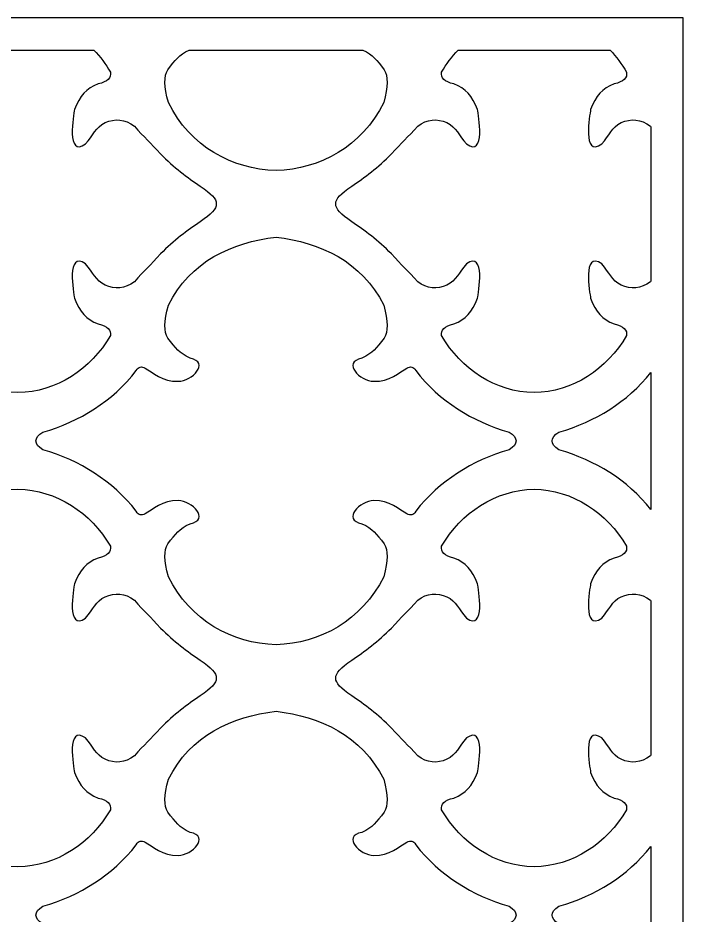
# Model space of a CAD drawing. Header units: centimetres. Extents: x 1.5 to 14, y -9 to -2.4.
# Drawn here: x 11.569 to 14.023, y -5.69 to -2.379 of the extents above; entities that cross this region are included whole.
import ezdxf

# ---------------------------------------------------------------- set-up
doc = ezdxf.new("R2010")
doc.units = ezdxf.units.CM
doc.header["$MEASUREMENT"] = 0
doc.layers.add('layer 1', color=7, linetype='Continuous')

msp = doc.modelspace()

# ---------------------------------------------------------------- linework, layer by layer
at = {"layer": 'layer 1', "color": 250}
for points, knots in [([(14.02299, -2.37947), (14.02299, -2.37947), (14.02299, -2.49783), (14.02299, -2.49783), (14.02299, -2.49783), (14.02299, -2.49783), (14.02299, -8.88184), (14.02299, -8.88184), (14.02299, -8.88184), (14.02299, -8.88184), (14.02299, -9.00021), (14.02299, -9.00021), (14.02299, -9.00021), (14.02299, -9.00021), (13.90462, -9.00021), (13.90462, -9.00021), (13.90462, -9.00021), (13.90462, -9.00021), (1.61887, -9.00021), (1.61887, -9.00021), (1.61887, -9.00021), (1.61887, -9.00021), (1.50051, -9.00021), (1.50051, -9.00021), (1.50051, -9.00021), (1.50051, -9.00021), (1.50051, -8.88184), (1.50051, -8.88184), (1.50051, -8.88184), (1.50051, -8.88184), (1.50051, -2.49783), (1.50051, -2.49783), (1.50051, -2.49783), (1.50051, -2.49783), (1.50051, -2.37947), (1.50051, -2.37947), (1.50051, -2.37947), (1.50051, -2.37947), (1.61887, -2.37947), (1.61887, -2.37947), (1.61887, -2.37947), (1.61887, -2.37947), (13.90462, -2.37947), (13.90462, -2.37947), (13.90462, -2.37947), (13.90462, -2.37947), (14.02299, -2.37947), (14.02299, -2.37947)], [0, 0, 0, 0, 0.0769231, 0.0769231, 0.0769231, 0.0769231, 0.1538462, 0.1538462, 0.1538462, 0.1538462, 0.2307692, 0.2307692, 0.2307692, 0.2307692, 0.3076923, 0.3076923, 0.3076923, 0.3076923, 0.3846154, 0.3846154, 0.3846154, 0.3846154, 0.4615385, 0.4615385, 0.4615385, 0.4615385, 0.5384615, 0.5384615, 0.5384615, 0.5384615, 0.6153846, 0.6153846, 0.6153846, 0.6153846, 0.6923077, 0.6923077, 0.6923077, 0.6923077, 0.7692308, 0.7692308, 0.7692308, 0.7692308, 0.8461538, 0.8461538, 0.8461538, 0.8461538, 1, 1, 1, 1]), ([(11.84987, -2.49783), (11.84987, -2.49783), (11.28914, -2.49783), (11.28914, -2.49783), (11.28914, -2.49783), (11.26609, -2.52247), (11.24569, -2.54998), (11.2286, -2.57968), (11.2286, -2.57968), (11.2243, -2.60055), (11.23931, -2.61499), (11.27362, -2.62299), (11.27362, -2.62299), (11.31835, -2.64013), (11.34163, -2.66631), (11.36068, -2.71766), (11.36068, -2.71766), (11.36418, -2.736), (11.39273, -2.89572), (11.31973, -2.84456), (11.31973, -2.84456), (11.29185, -2.81354), (11.28298, -2.78317), (11.2479, -2.76578), (11.2479, -2.76578), (11.21197, -2.75001), (11.17606, -2.75162), (11.14016, -2.77861), (11.14016, -2.77861), (11.10317, -2.82085), (11.08065, -2.83903), (11.04367, -2.88128), (11.04367, -2.88128), (10.99383, -2.9318), (10.94383, -2.96801), (10.89735, -3.00001), (10.89735, -3.00001), (10.85618, -3.02902), (10.83786, -3.0456), (10.83786, -3.06577), (10.83786, -3.06577), (10.83786, -3.08593), (10.85618, -3.10251), (10.89735, -3.13154), (10.89735, -3.13154), (10.94383, -3.16353), (10.99383, -3.19974), (11.04367, -3.25026), (11.04367, -3.25026), (11.08065, -3.2925), (11.10317, -3.31068), (11.14016, -3.35293), (11.14016, -3.35293), (11.17606, -3.37992), (11.21197, -3.38152), (11.2479, -3.36575), (11.2479, -3.36575), (11.28298, -3.34836), (11.29185, -3.318), (11.31973, -3.28699), (11.31973, -3.28699), (11.39273, -3.23583), (11.36418, -3.39553), (11.36068, -3.41388), (11.36068, -3.41388), (11.34163, -3.46522), (11.31835, -3.4914), (11.27362, -3.50854), (11.27362, -3.50854), (11.23931, -3.51654), (11.2243, -3.53099), (11.2286, -3.55186), (11.2286, -3.55186), (11.29967, -3.6753), (11.42721, -3.76063), (11.5695, -3.76201), (11.5695, -3.76201), (11.71177, -3.76063), (11.83933, -3.6753), (11.91038, -3.55186), (11.91038, -3.55186), (11.91468, -3.53099), (11.89968, -3.51654), (11.86536, -3.50854), (11.86536, -3.50854), (11.82064, -3.4914), (11.79737, -3.46522), (11.77831, -3.41388), (11.77831, -3.41388), (11.77482, -3.39553), (11.74626, -3.23583), (11.81925, -3.28699), (11.81925, -3.28699), (11.84714, -3.318), (11.856, -3.34836), (11.8911, -3.36575), (11.8911, -3.36575), (11.92703, -3.38152), (11.96293, -3.37992), (11.99883, -3.35293), (11.99883, -3.35293), (12.03583, -3.31068), (12.05833, -3.2925), (12.09531, -3.25026), (12.09531, -3.25026), (12.14517, -3.19974), (12.19515, -3.16353), (12.24164, -3.13154), (12.24164, -3.13154), (12.28281, -3.10251), (12.30114, -3.08593), (12.30114, -3.06577), (12.30114, -3.06577), (12.30114, -3.0456), (12.28281, -3.02902), (12.24164, -3.00001), (12.24164, -3.00001), (12.19515, -2.96801), (12.14517, -2.9318), (12.09531, -2.88128), (12.09531, -2.88128), (12.05833, -2.83903), (12.03583, -2.82085), (11.99883, -2.77861), (11.99883, -2.77861), (11.96293, -2.75162), (11.92703, -2.75001), (11.8911, -2.76578), (11.8911, -2.76578), (11.856, -2.78317), (11.84714, -2.81354), (11.81925, -2.84456), (11.81925, -2.84456), (11.74626, -2.89572), (11.77482, -2.736), (11.77831, -2.71766), (11.77831, -2.71766), (11.79737, -2.66631), (11.82064, -2.64013), (11.86536, -2.62299), (11.86536, -2.62299), (11.89968, -2.61499), (11.91468, -2.60055), (11.91038, -2.57968), (11.91038, -2.57968), (11.89329, -2.54998), (11.87293, -2.52247), (11.84987, -2.49783)], [0, 0, 0, 0, 0.0263158, 0.0263158, 0.0263158, 0.0263158, 0.0526316, 0.0526316, 0.0526316, 0.0526316, 0.0789474, 0.0789474, 0.0789474, 0.0789474, 0.1052632, 0.1052632, 0.1052632, 0.1052632, 0.1315789, 0.1315789, 0.1315789, 0.1315789, 0.1578947, 0.1578947, 0.1578947, 0.1578947, 0.1842105, 0.1842105, 0.1842105, 0.1842105, 0.2105263, 0.2105263, 0.2105263, 0.2105263, 0.2368421, 0.2368421, 0.2368421, 0.2368421, 0.2631579, 0.2631579, 0.2631579, 0.2631579, 0.2894737, 0.2894737, 0.2894737, 0.2894737, 0.3157895, 0.3157895, 0.3157895, 0.3157895, 0.3421053, 0.3421053, 0.3421053, 0.3421053, 0.3684211, 0.3684211, 0.3684211, 0.3684211, 0.3947368, 0.3947368, 0.3947368, 0.3947368, 0.4210526, 0.4210526, 0.4210526, 0.4210526, 0.4473684, 0.4473684, 0.4473684, 0.4473684, 0.4736842, 0.4736842, 0.4736842, 0.4736842, 0.5, 0.5, 0.5, 0.5, 0.5263158, 0.5263158, 0.5263158, 0.5263158, 0.5526316, 0.5526316, 0.5526316, 0.5526316, 0.5789474, 0.5789474, 0.5789474, 0.5789474, 0.6052632, 0.6052632, 0.6052632, 0.6052632, 0.6315789, 0.6315789, 0.6315789, 0.6315789, 0.6578947, 0.6578947, 0.6578947, 0.6578947, 0.6842105, 0.6842105, 0.6842105, 0.6842105, 0.7105263, 0.7105263, 0.7105263, 0.7105263, 0.7368421, 0.7368421, 0.7368421, 0.7368421, 0.7631579, 0.7631579, 0.7631579, 0.7631579, 0.7894737, 0.7894737, 0.7894737, 0.7894737, 0.8157895, 0.8157895, 0.8157895, 0.8157895, 0.8421053, 0.8421053, 0.8421053, 0.8421053, 0.8684211, 0.8684211, 0.8684211, 0.8684211, 0.8947368, 0.8947368, 0.8947368, 0.8947368, 0.9210526, 0.9210526, 0.9210526, 0.9210526, 0.9473684, 0.9473684, 0.9473684, 0.9473684, 1, 1, 1, 1]), ([(12.84147, -2.49783), (12.84147, -2.49783), (12.20141, -2.49783), (12.20141, -2.49783), (12.20141, -2.49783), (12.16277, -2.51673), (12.15105, -2.53392), (12.12184, -2.57086), (12.12184, -2.57086), (12.10892, -2.59408), (12.10703, -2.63229), (12.12426, -2.69197), (12.12426, -2.69197), (12.20496, -2.85363), (12.35909, -2.93834), (12.52143, -2.94287), (12.52143, -2.94287), (12.68377, -2.93834), (12.83791, -2.85363), (12.9186, -2.69197), (12.9186, -2.69197), (12.93584, -2.63229), (12.93393, -2.59408), (12.92102, -2.57086), (12.92102, -2.57086), (12.89181, -2.53392), (12.88011, -2.51673), (12.84147, -2.49783)], [0, 0, 0, 0, 0.125, 0.125, 0.125, 0.125, 0.25, 0.25, 0.25, 0.25, 0.375, 0.375, 0.375, 0.375, 0.5, 0.5, 0.5, 0.5, 0.625, 0.625, 0.625, 0.625, 0.75, 0.75, 0.75, 0.75, 1, 1, 1, 1]), ([(13.75374, -2.49783), (13.75374, -2.49783), (13.19301, -2.49783), (13.19301, -2.49783), (13.19301, -2.49783), (13.16996, -2.52247), (13.14958, -2.54998), (13.13248, -2.57968), (13.13248, -2.57968), (13.12818, -2.60055), (13.14318, -2.61499), (13.1775, -2.62299), (13.1775, -2.62299), (13.22223, -2.64013), (13.2455, -2.66631), (13.26455, -2.71766), (13.26455, -2.71766), (13.26804, -2.736), (13.2966, -2.89572), (13.2236, -2.84456), (13.2236, -2.84456), (13.19572, -2.81354), (13.18687, -2.78317), (13.15177, -2.76578), (13.15177, -2.76578), (13.11584, -2.75001), (13.07994, -2.75162), (13.04403, -2.77861), (13.04403, -2.77861), (13.00704, -2.82085), (12.98453, -2.83903), (12.94755, -2.88128), (12.94755, -2.88128), (12.89769, -2.9318), (12.84771, -2.96801), (12.80122, -3.00001), (12.80122, -3.00001), (12.76005, -3.02902), (12.74172, -3.0456), (12.74172, -3.06577), (12.74172, -3.06577), (12.74172, -3.08593), (12.76005, -3.10251), (12.80122, -3.13154), (12.80122, -3.13154), (12.84771, -3.16353), (12.89769, -3.19974), (12.94755, -3.25026), (12.94755, -3.25026), (12.98453, -3.2925), (13.00704, -3.31068), (13.04403, -3.35293), (13.04403, -3.35293), (13.07994, -3.37992), (13.11584, -3.38152), (13.15177, -3.36575), (13.15177, -3.36575), (13.18687, -3.34836), (13.19572, -3.318), (13.2236, -3.28699), (13.2236, -3.28699), (13.2966, -3.23583), (13.26804, -3.39553), (13.26455, -3.41388), (13.26455, -3.41388), (13.2455, -3.46522), (13.22223, -3.4914), (13.1775, -3.50854), (13.1775, -3.50854), (13.14318, -3.51654), (13.12818, -3.53099), (13.13248, -3.55186), (13.13248, -3.55186), (13.20353, -3.6753), (13.33107, -3.76063), (13.47337, -3.76201), (13.47337, -3.76201), (13.61566, -3.76063), (13.7432, -3.6753), (13.81426, -3.55186), (13.81426, -3.55186), (13.81856, -3.53099), (13.80355, -3.51654), (13.76924, -3.50854), (13.76924, -3.50854), (13.7245, -3.4914), (13.70123, -3.46522), (13.68218, -3.41388), (13.68218, -3.41388), (13.67868, -3.39553), (13.65013, -3.23583), (13.72314, -3.28699), (13.72314, -3.28699), (13.75101, -3.318), (13.75987, -3.34836), (13.79497, -3.36575), (13.79497, -3.36575), (13.83089, -3.38152), (13.8668, -3.37992), (13.9027, -3.35293), (13.9027, -3.35293), (13.9027, -3.35293), (13.90462, -3.35073), (13.90462, -3.35073), (13.90462, -3.35073), (13.90462, -3.35073), (13.90462, -2.78079), (13.90462, -2.78079), (13.90462, -2.78079), (13.90462, -2.78079), (13.9027, -2.77861), (13.9027, -2.77861), (13.9027, -2.77861), (13.8668, -2.75162), (13.83089, -2.75001), (13.79497, -2.76578), (13.79497, -2.76578), (13.75987, -2.78317), (13.75101, -2.81354), (13.72314, -2.84456), (13.72314, -2.84456), (13.65013, -2.89572), (13.67868, -2.736), (13.68218, -2.71766), (13.68218, -2.71766), (13.70123, -2.66631), (13.7245, -2.64013), (13.76924, -2.62299), (13.76924, -2.62299), (13.80355, -2.61499), (13.81856, -2.60055), (13.81426, -2.57968), (13.81426, -2.57968), (13.79716, -2.54998), (13.77681, -2.52247), (13.75374, -2.49783)], [0, 0, 0, 0, 0.0285714, 0.0285714, 0.0285714, 0.0285714, 0.0571429, 0.0571429, 0.0571429, 0.0571429, 0.0857143, 0.0857143, 0.0857143, 0.0857143, 0.1142857, 0.1142857, 0.1142857, 0.1142857, 0.1428571, 0.1428571, 0.1428571, 0.1428571, 0.1714286, 0.1714286, 0.1714286, 0.1714286, 0.2, 0.2, 0.2, 0.2, 0.2285714, 0.2285714, 0.2285714, 0.2285714, 0.2571429, 0.2571429, 0.2571429, 0.2571429, 0.2857143, 0.2857143, 0.2857143, 0.2857143, 0.3142857, 0.3142857, 0.3142857, 0.3142857, 0.3428571, 0.3428571, 0.3428571, 0.3428571, 0.3714286, 0.3714286, 0.3714286, 0.3714286, 0.4, 0.4, 0.4, 0.4, 0.4285714, 0.4285714, 0.4285714, 0.4285714, 0.4571429, 0.4571429, 0.4571429, 0.4571429, 0.4857143, 0.4857143, 0.4857143, 0.4857143, 0.5142857, 0.5142857, 0.5142857, 0.5142857, 0.5428571, 0.5428571, 0.5428571, 0.5428571, 0.5714286, 0.5714286, 0.5714286, 0.5714286, 0.6, 0.6, 0.6, 0.6, 0.6285714, 0.6285714, 0.6285714, 0.6285714, 0.6571429, 0.6571429, 0.6571429, 0.6571429, 0.6857143, 0.6857143, 0.6857143, 0.6857143, 0.7142857, 0.7142857, 0.7142857, 0.7142857, 0.7428571, 0.7428571, 0.7428571, 0.7428571, 0.7714286, 0.7714286, 0.7714286, 0.7714286, 0.8, 0.8, 0.8, 0.8, 0.8285714, 0.8285714, 0.8285714, 0.8285714, 0.8571429, 0.8571429, 0.8571429, 0.8571429, 0.8857143, 0.8857143, 0.8857143, 0.8857143, 0.9142857, 0.9142857, 0.9142857, 0.9142857, 0.9428571, 0.9428571, 0.9428571, 0.9428571, 1, 1, 1, 1]), ([(12.52143, -4.69224), (12.68377, -4.68773), (12.83791, -4.603), (12.9186, -4.44136), (12.9186, -4.44136), (12.93584, -4.38167), (12.93393, -4.34347), (12.92102, -4.32025), (12.92102, -4.32025), (12.89101, -4.28229), (12.87946, -4.26517), (12.8382, -4.24565), (12.8382, -4.24565), (12.76397, -4.23055), (12.8304, -4.16075), (12.88244, -4.16061), (12.88244, -4.16061), (12.93959, -4.15639), (12.97871, -4.19691), (13.00406, -4.20936), (13.00406, -4.20936), (13.01733, -4.21588), (13.02775, -4.21585), (13.0368, -4.19993), (13.0368, -4.19993), (13.12564, -4.08653), (13.24407, -4.01289), (13.38172, -3.97293), (13.38172, -3.97293), (13.41537, -3.95247), (13.41537, -3.92846), (13.38172, -3.90799), (13.38172, -3.90799), (13.24407, -3.86802), (13.12564, -3.79438), (13.0368, -3.68098), (13.0368, -3.68098), (13.02775, -3.66507), (13.01733, -3.66504), (13.00406, -3.67156), (13.00406, -3.67156), (12.97871, -3.684), (12.93959, -3.72453), (12.88244, -3.72031), (12.88244, -3.72031), (12.8304, -3.72017), (12.76397, -3.65038), (12.8382, -3.63526), (12.8382, -3.63526), (12.87946, -3.61575), (12.89101, -3.59862), (12.92102, -3.56067), (12.92102, -3.56067), (12.93393, -3.53746), (12.93584, -3.49924), (12.9186, -3.43956), (12.9186, -3.43956), (12.83791, -3.27792), (12.68377, -3.20683), (12.52143, -3.18868), (12.52143, -3.18868), (12.35909, -3.20683), (12.20496, -3.27792), (12.12426, -3.43956), (12.12426, -3.43956), (12.10703, -3.49924), (12.10892, -3.53746), (12.12184, -3.56067), (12.12184, -3.56067), (12.15185, -3.59862), (12.16339, -3.61575), (12.20466, -3.63526), (12.20466, -3.63526), (12.2789, -3.65038), (12.21247, -3.72017), (12.16042, -3.72031), (12.16042, -3.72031), (12.10327, -3.72453), (12.06416, -3.684), (12.03881, -3.67156), (12.03881, -3.67156), (12.02553, -3.66504), (12.01511, -3.66507), (12.00607, -3.68098), (12.00607, -3.68098), (11.91722, -3.79438), (11.7988, -3.86802), (11.66115, -3.90799), (11.66115, -3.90799), (11.62749, -3.92846), (11.62747, -3.95245), (11.66115, -3.97293), (11.66115, -3.97293), (11.7988, -4.01289), (11.91722, -4.08653), (12.00607, -4.19993), (12.00607, -4.19993), (12.01511, -4.21585), (12.02553, -4.21588), (12.03881, -4.20936), (12.03881, -4.20936), (12.06416, -4.19691), (12.10327, -4.15639), (12.16042, -4.16061), (12.16042, -4.16061), (12.21247, -4.16075), (12.2789, -4.23055), (12.20466, -4.24565), (12.20466, -4.24565), (12.16339, -4.26517), (12.15185, -4.28229), (12.12184, -4.32025), (12.12184, -4.32025), (12.10892, -4.34347), (12.10703, -4.38167), (12.12426, -4.44136), (12.12426, -4.44136), (12.20496, -4.603), (12.35909, -4.68773), (12.52143, -4.69224)], [0, 0, 0, 0, 0.0322581, 0.0322581, 0.0322581, 0.0322581, 0.0645161, 0.0645161, 0.0645161, 0.0645161, 0.0967742, 0.0967742, 0.0967742, 0.0967742, 0.1290323, 0.1290323, 0.1290323, 0.1290323, 0.1612903, 0.1612903, 0.1612903, 0.1612903, 0.1935484, 0.1935484, 0.1935484, 0.1935484, 0.2258065, 0.2258065, 0.2258065, 0.2258065, 0.2580645, 0.2580645, 0.2580645, 0.2580645, 0.2903226, 0.2903226, 0.2903226, 0.2903226, 0.3225806, 0.3225806, 0.3225806, 0.3225806, 0.3548387, 0.3548387, 0.3548387, 0.3548387, 0.3870968, 0.3870968, 0.3870968, 0.3870968, 0.4193548, 0.4193548, 0.4193548, 0.4193548, 0.4516129, 0.4516129, 0.4516129, 0.4516129, 0.483871, 0.483871, 0.483871, 0.483871, 0.516129, 0.516129, 0.516129, 0.516129, 0.5483871, 0.5483871, 0.5483871, 0.5483871, 0.5806452, 0.5806452, 0.5806452, 0.5806452, 0.6129032, 0.6129032, 0.6129032, 0.6129032, 0.6451613, 0.6451613, 0.6451613, 0.6451613, 0.6774194, 0.6774194, 0.6774194, 0.6774194, 0.7096774, 0.7096774, 0.7096774, 0.7096774, 0.7419355, 0.7419355, 0.7419355, 0.7419355, 0.7741935, 0.7741935, 0.7741935, 0.7741935, 0.8064516, 0.8064516, 0.8064516, 0.8064516, 0.8387097, 0.8387097, 0.8387097, 0.8387097, 0.8709677, 0.8709677, 0.8709677, 0.8709677, 0.9032258, 0.9032258, 0.9032258, 0.9032258, 0.9354839, 0.9354839, 0.9354839, 0.9354839, 1, 1, 1, 1]), ([(13.90462, -4.19324), (13.90462, -4.19324), (13.90462, -3.68765), (13.90462, -3.68765), (13.90462, -3.68765), (13.81639, -3.79727), (13.69994, -3.86881), (13.56501, -3.90799), (13.56501, -3.90799), (13.53135, -3.92846), (13.53134, -3.95245), (13.56501, -3.97293), (13.56501, -3.97293), (13.69994, -4.0121), (13.81639, -4.08363), (13.90462, -4.19324)], [0, 0, 0, 0, 0.2, 0.2, 0.2, 0.2, 0.4, 0.4, 0.4, 0.4, 0.6, 0.6, 0.6, 0.6, 1, 1, 1, 1]), ([(10.83786, -4.81514), (10.83786, -4.83532), (10.85618, -4.85189), (10.89735, -4.88091), (10.89735, -4.88091), (10.94383, -4.91291), (10.99383, -4.94911), (11.04367, -4.99963), (11.04367, -4.99963), (11.08065, -5.04187), (11.10317, -5.06006), (11.14016, -5.10231), (11.14016, -5.10231), (11.17606, -5.1293), (11.21197, -5.1309), (11.2479, -5.11513), (11.2479, -5.11513), (11.28298, -5.09775), (11.29185, -5.06737), (11.31973, -5.03636), (11.31973, -5.03636), (11.39273, -4.9852), (11.36418, -5.14492), (11.36068, -5.16325), (11.36068, -5.16325), (11.34163, -5.21461), (11.31835, -5.24078), (11.27362, -5.25793), (11.27362, -5.25793), (11.23931, -5.26593), (11.2243, -5.28036), (11.2286, -5.30124), (11.2286, -5.30124), (11.29967, -5.42468), (11.42721, -5.51001), (11.5695, -5.5114), (11.5695, -5.5114), (11.71177, -5.51001), (11.83933, -5.42468), (11.91038, -5.30124), (11.91038, -5.30124), (11.91468, -5.28036), (11.89968, -5.26593), (11.86536, -5.25793), (11.86536, -5.25793), (11.82064, -5.24078), (11.79737, -5.21461), (11.77831, -5.16325), (11.77831, -5.16325), (11.77482, -5.14492), (11.74626, -4.9852), (11.81925, -5.03636), (11.81925, -5.03636), (11.84714, -5.06737), (11.856, -5.09775), (11.8911, -5.11513), (11.8911, -5.11513), (11.92703, -5.1309), (11.96293, -5.1293), (11.99883, -5.10231), (11.99883, -5.10231), (12.03583, -5.06006), (12.05833, -5.04187), (12.09531, -4.99963), (12.09531, -4.99963), (12.14517, -4.94911), (12.19515, -4.91291), (12.24164, -4.88091), (12.24164, -4.88091), (12.28281, -4.85189), (12.30114, -4.83532), (12.30114, -4.81514), (12.30114, -4.81514), (12.30114, -4.79498), (12.28281, -4.77841), (12.24164, -4.74938), (12.24164, -4.74938), (12.19515, -4.71739), (12.14517, -4.68118), (12.09531, -4.63066), (12.09531, -4.63066), (12.05833, -4.58842), (12.03583, -4.57024), (11.99883, -4.52799), (11.99883, -4.52799), (11.96293, -4.50099), (11.92703, -4.4994), (11.8911, -4.51517), (11.8911, -4.51517), (11.856, -4.53255), (11.84714, -4.56293), (11.81925, -4.59393), (11.81925, -4.59393), (11.74626, -4.64509), (11.77482, -4.48538), (11.77831, -4.46703), (11.77831, -4.46703), (11.79737, -4.4157), (11.82064, -4.38952), (11.86536, -4.37237), (11.86536, -4.37237), (11.89968, -4.36437), (11.91468, -4.34994), (11.91038, -4.32907), (11.91038, -4.32907), (11.83933, -4.20562), (11.71177, -4.12029), (11.5695, -4.1189), (11.5695, -4.1189), (11.42721, -4.12029), (11.29967, -4.20562), (11.2286, -4.32907), (11.2286, -4.32907), (11.2243, -4.34994), (11.23931, -4.36437), (11.27362, -4.37237), (11.27362, -4.37237), (11.31835, -4.38952), (11.34163, -4.4157), (11.36068, -4.46703), (11.36068, -4.46703), (11.36418, -4.48538), (11.39273, -4.64509), (11.31973, -4.59393), (11.31973, -4.59393), (11.29185, -4.56293), (11.28298, -4.53255), (11.2479, -4.51517), (11.2479, -4.51517), (11.21197, -4.4994), (11.17606, -4.50099), (11.14016, -4.52799), (11.14016, -4.52799), (11.10317, -4.57024), (11.08065, -4.58842), (11.04367, -4.63066), (11.04367, -4.63066), (10.99383, -4.68118), (10.94383, -4.71739), (10.89735, -4.74938), (10.89735, -4.74938), (10.85618, -4.77841), (10.83786, -4.79498), (10.83786, -4.81514)], [0, 0, 0, 0, 0.027027, 0.027027, 0.027027, 0.027027, 0.0540541, 0.0540541, 0.0540541, 0.0540541, 0.0810811, 0.0810811, 0.0810811, 0.0810811, 0.1081081, 0.1081081, 0.1081081, 0.1081081, 0.1351351, 0.1351351, 0.1351351, 0.1351351, 0.1621622, 0.1621622, 0.1621622, 0.1621622, 0.1891892, 0.1891892, 0.1891892, 0.1891892, 0.2162162, 0.2162162, 0.2162162, 0.2162162, 0.2432432, 0.2432432, 0.2432432, 0.2432432, 0.2702703, 0.2702703, 0.2702703, 0.2702703, 0.2972973, 0.2972973, 0.2972973, 0.2972973, 0.3243243, 0.3243243, 0.3243243, 0.3243243, 0.3513514, 0.3513514, 0.3513514, 0.3513514, 0.3783784, 0.3783784, 0.3783784, 0.3783784, 0.4054054, 0.4054054, 0.4054054, 0.4054054, 0.4324324, 0.4324324, 0.4324324, 0.4324324, 0.4594595, 0.4594595, 0.4594595, 0.4594595, 0.4864865, 0.4864865, 0.4864865, 0.4864865, 0.5135135, 0.5135135, 0.5135135, 0.5135135, 0.5405405, 0.5405405, 0.5405405, 0.5405405, 0.5675676, 0.5675676, 0.5675676, 0.5675676, 0.5945946, 0.5945946, 0.5945946, 0.5945946, 0.6216216, 0.6216216, 0.6216216, 0.6216216, 0.6486486, 0.6486486, 0.6486486, 0.6486486, 0.6756757, 0.6756757, 0.6756757, 0.6756757, 0.7027027, 0.7027027, 0.7027027, 0.7027027, 0.7297297, 0.7297297, 0.7297297, 0.7297297, 0.7567568, 0.7567568, 0.7567568, 0.7567568, 0.7837838, 0.7837838, 0.7837838, 0.7837838, 0.8108108, 0.8108108, 0.8108108, 0.8108108, 0.8378378, 0.8378378, 0.8378378, 0.8378378, 0.8648649, 0.8648649, 0.8648649, 0.8648649, 0.8918919, 0.8918919, 0.8918919, 0.8918919, 0.9189189, 0.9189189, 0.9189189, 0.9189189, 0.9459459, 0.9459459, 0.9459459, 0.9459459, 1, 1, 1, 1]), ([(13.90462, -5.10011), (13.90462, -5.10011), (13.90462, -4.53017), (13.90462, -4.53017), (13.90462, -4.53017), (13.90462, -4.53017), (13.9027, -4.52799), (13.9027, -4.52799), (13.9027, -4.52799), (13.8668, -4.50099), (13.83089, -4.4994), (13.79497, -4.51517), (13.79497, -4.51517), (13.75987, -4.53255), (13.75101, -4.56293), (13.72314, -4.59393), (13.72314, -4.59393), (13.65013, -4.64509), (13.67868, -4.48538), (13.68218, -4.46703), (13.68218, -4.46703), (13.70123, -4.4157), (13.7245, -4.38952), (13.76924, -4.37237), (13.76924, -4.37237), (13.80355, -4.36437), (13.81856, -4.34994), (13.81426, -4.32907), (13.81426, -4.32907), (13.7432, -4.20562), (13.61566, -4.12029), (13.47337, -4.1189), (13.47337, -4.1189), (13.33107, -4.12029), (13.20353, -4.20562), (13.13248, -4.32907), (13.13248, -4.32907), (13.12818, -4.34994), (13.14318, -4.36437), (13.1775, -4.37237), (13.1775, -4.37237), (13.22223, -4.38952), (13.2455, -4.4157), (13.26455, -4.46703), (13.26455, -4.46703), (13.26804, -4.48538), (13.2966, -4.64509), (13.2236, -4.59393), (13.2236, -4.59393), (13.19572, -4.56293), (13.18687, -4.53255), (13.15177, -4.51517), (13.15177, -4.51517), (13.11584, -4.4994), (13.07994, -4.50099), (13.04403, -4.52799), (13.04403, -4.52799), (13.00704, -4.57024), (12.98453, -4.58842), (12.94755, -4.63066), (12.94755, -4.63066), (12.89769, -4.68118), (12.84771, -4.71739), (12.80122, -4.74938), (12.80122, -4.74938), (12.76005, -4.77841), (12.74172, -4.79498), (12.74172, -4.81514), (12.74172, -4.81514), (12.74172, -4.83532), (12.76005, -4.85189), (12.80122, -4.88091), (12.80122, -4.88091), (12.84771, -4.91291), (12.89769, -4.94911), (12.94755, -4.99963), (12.94755, -4.99963), (12.98453, -5.04187), (13.00704, -5.06006), (13.04403, -5.10231), (13.04403, -5.10231), (13.07994, -5.1293), (13.11584, -5.1309), (13.15177, -5.11513), (13.15177, -5.11513), (13.18687, -5.09775), (13.19572, -5.06737), (13.2236, -5.03636), (13.2236, -5.03636), (13.2966, -4.9852), (13.26804, -5.14492), (13.26455, -5.16325), (13.26455, -5.16325), (13.2455, -5.21461), (13.22223, -5.24078), (13.1775, -5.25793), (13.1775, -5.25793), (13.14318, -5.26593), (13.12818, -5.28036), (13.13248, -5.30124), (13.13248, -5.30124), (13.20353, -5.42468), (13.33107, -5.51001), (13.47337, -5.5114), (13.47337, -5.5114), (13.61566, -5.51001), (13.7432, -5.42468), (13.81426, -5.30124), (13.81426, -5.30124), (13.81856, -5.28036), (13.80355, -5.26593), (13.76924, -5.25793), (13.76924, -5.25793), (13.7245, -5.24078), (13.70123, -5.21461), (13.68218, -5.16325), (13.68218, -5.16325), (13.67868, -5.14492), (13.65013, -4.9852), (13.72314, -5.03636), (13.72314, -5.03636), (13.75101, -5.06737), (13.75987, -5.09775), (13.79497, -5.11513), (13.79497, -5.11513), (13.83089, -5.1309), (13.8668, -5.1293), (13.9027, -5.10231), (13.9027, -5.10231), (13.9027, -5.10231), (13.90462, -5.10011), (13.90462, -5.10011)], [0, 0, 0, 0, 0.0294118, 0.0294118, 0.0294118, 0.0294118, 0.0588235, 0.0588235, 0.0588235, 0.0588235, 0.0882353, 0.0882353, 0.0882353, 0.0882353, 0.1176471, 0.1176471, 0.1176471, 0.1176471, 0.1470588, 0.1470588, 0.1470588, 0.1470588, 0.1764706, 0.1764706, 0.1764706, 0.1764706, 0.2058824, 0.2058824, 0.2058824, 0.2058824, 0.2352941, 0.2352941, 0.2352941, 0.2352941, 0.2647059, 0.2647059, 0.2647059, 0.2647059, 0.2941176, 0.2941176, 0.2941176, 0.2941176, 0.3235294, 0.3235294, 0.3235294, 0.3235294, 0.3529412, 0.3529412, 0.3529412, 0.3529412, 0.3823529, 0.3823529, 0.3823529, 0.3823529, 0.4117647, 0.4117647, 0.4117647, 0.4117647, 0.4411765, 0.4411765, 0.4411765, 0.4411765, 0.4705882, 0.4705882, 0.4705882, 0.4705882, 0.5, 0.5, 0.5, 0.5, 0.5294118, 0.5294118, 0.5294118, 0.5294118, 0.5588235, 0.5588235, 0.5588235, 0.5588235, 0.5882353, 0.5882353, 0.5882353, 0.5882353, 0.6176471, 0.6176471, 0.6176471, 0.6176471, 0.6470588, 0.6470588, 0.6470588, 0.6470588, 0.6764706, 0.6764706, 0.6764706, 0.6764706, 0.7058824, 0.7058824, 0.7058824, 0.7058824, 0.7352941, 0.7352941, 0.7352941, 0.7352941, 0.7647059, 0.7647059, 0.7647059, 0.7647059, 0.7941176, 0.7941176, 0.7941176, 0.7941176, 0.8235294, 0.8235294, 0.8235294, 0.8235294, 0.8529412, 0.8529412, 0.8529412, 0.8529412, 0.8823529, 0.8823529, 0.8823529, 0.8823529, 0.9117647, 0.9117647, 0.9117647, 0.9117647, 0.9411765, 0.9411765, 0.9411765, 0.9411765, 1, 1, 1, 1]), ([(12.52143, -6.44162), (12.68377, -6.43711), (12.83791, -6.35238), (12.9186, -6.19074), (12.9186, -6.19074), (12.93584, -6.13105), (12.93393, -6.09285), (12.92102, -6.06963), (12.92102, -6.06963), (12.89101, -6.03166), (12.87946, -6.01455), (12.8382, -5.99504), (12.8382, -5.99504), (12.76397, -5.97992), (12.8304, -5.91013), (12.88244, -5.90998), (12.88244, -5.90998), (12.93959, -5.90578), (12.97871, -5.9463), (13.00406, -5.95874), (13.00406, -5.95874), (13.01733, -5.96526), (13.02775, -5.96523), (13.0368, -5.9493), (13.0368, -5.9493), (13.12564, -5.83592), (13.24407, -5.76227), (13.38172, -5.72231), (13.38172, -5.72231), (13.41537, -5.70184), (13.41537, -5.67783), (13.38172, -5.65737), (13.38172, -5.65737), (13.24407, -5.61741), (13.12564, -5.54376), (13.0368, -5.43037), (13.0368, -5.43037), (13.02775, -5.41445), (13.01733, -5.41441), (13.00406, -5.42094), (13.00406, -5.42094), (12.97871, -5.43339), (12.93959, -5.47391), (12.88244, -5.46969), (12.88244, -5.46969), (12.8304, -5.46954), (12.76397, -5.39976), (12.8382, -5.38465), (12.8382, -5.38465), (12.87946, -5.36513), (12.89101, -5.34801), (12.92102, -5.31005), (12.92102, -5.31005), (12.93393, -5.28683), (12.93584, -5.24863), (12.9186, -5.18894), (12.9186, -5.18894), (12.83791, -5.02729), (12.68377, -4.95621), (12.52143, -4.93806), (12.52143, -4.93806), (12.35909, -4.95621), (12.20496, -5.02729), (12.12426, -5.18894), (12.12426, -5.18894), (12.10703, -5.24863), (12.10892, -5.28683), (12.12184, -5.31005), (12.12184, -5.31005), (12.15185, -5.34801), (12.16339, -5.36513), (12.20466, -5.38465), (12.20466, -5.38465), (12.2789, -5.39976), (12.21247, -5.46954), (12.16042, -5.46969), (12.16042, -5.46969), (12.10327, -5.47391), (12.06416, -5.43339), (12.03881, -5.42094), (12.03881, -5.42094), (12.02553, -5.41441), (12.01511, -5.41445), (12.00607, -5.43037), (12.00607, -5.43037), (11.91722, -5.54376), (11.7988, -5.61741), (11.66115, -5.65737), (11.66115, -5.65737), (11.62749, -5.67783), (11.62747, -5.70182), (11.66115, -5.72231), (11.66115, -5.72231), (11.7988, -5.76227), (11.91722, -5.83592), (12.00607, -5.9493), (12.00607, -5.9493), (12.01511, -5.96523), (12.02553, -5.96526), (12.03881, -5.95874), (12.03881, -5.95874), (12.06416, -5.9463), (12.10327, -5.90578), (12.16042, -5.90998), (12.16042, -5.90998), (12.21247, -5.91013), (12.2789, -5.97992), (12.20466, -5.99504), (12.20466, -5.99504), (12.16339, -6.01455), (12.15185, -6.03166), (12.12184, -6.06963), (12.12184, -6.06963), (12.10892, -6.09285), (12.10703, -6.13105), (12.12426, -6.19074), (12.12426, -6.19074), (12.20496, -6.35238), (12.35909, -6.43711), (12.52143, -6.44162)], [0, 0, 0, 0, 0.0322581, 0.0322581, 0.0322581, 0.0322581, 0.0645161, 0.0645161, 0.0645161, 0.0645161, 0.0967742, 0.0967742, 0.0967742, 0.0967742, 0.1290323, 0.1290323, 0.1290323, 0.1290323, 0.1612903, 0.1612903, 0.1612903, 0.1612903, 0.1935484, 0.1935484, 0.1935484, 0.1935484, 0.2258065, 0.2258065, 0.2258065, 0.2258065, 0.2580645, 0.2580645, 0.2580645, 0.2580645, 0.2903226, 0.2903226, 0.2903226, 0.2903226, 0.3225806, 0.3225806, 0.3225806, 0.3225806, 0.3548387, 0.3548387, 0.3548387, 0.3548387, 0.3870968, 0.3870968, 0.3870968, 0.3870968, 0.4193548, 0.4193548, 0.4193548, 0.4193548, 0.4516129, 0.4516129, 0.4516129, 0.4516129, 0.483871, 0.483871, 0.483871, 0.483871, 0.516129, 0.516129, 0.516129, 0.516129, 0.5483871, 0.5483871, 0.5483871, 0.5483871, 0.5806452, 0.5806452, 0.5806452, 0.5806452, 0.6129032, 0.6129032, 0.6129032, 0.6129032, 0.6451613, 0.6451613, 0.6451613, 0.6451613, 0.6774194, 0.6774194, 0.6774194, 0.6774194, 0.7096774, 0.7096774, 0.7096774, 0.7096774, 0.7419355, 0.7419355, 0.7419355, 0.7419355, 0.7741935, 0.7741935, 0.7741935, 0.7741935, 0.8064516, 0.8064516, 0.8064516, 0.8064516, 0.8387097, 0.8387097, 0.8387097, 0.8387097, 0.8709677, 0.8709677, 0.8709677, 0.8709677, 0.9032258, 0.9032258, 0.9032258, 0.9032258, 0.9354839, 0.9354839, 0.9354839, 0.9354839, 1, 1, 1, 1]), ([(13.90462, -5.94261), (13.90462, -5.94261), (13.90462, -5.43704), (13.90462, -5.43704), (13.90462, -5.43704), (13.81639, -5.54665), (13.69994, -5.6182), (13.56501, -5.65737), (13.56501, -5.65737), (13.53135, -5.67783), (13.53134, -5.70182), (13.56501, -5.72231), (13.56501, -5.72231), (13.69994, -5.76148), (13.81639, -5.83301), (13.90462, -5.94261)], [0, 0, 0, 0, 0.2, 0.2, 0.2, 0.2, 0.4, 0.4, 0.4, 0.4, 0.6, 0.6, 0.6, 0.6, 1, 1, 1, 1])]:
    msp.add_open_spline(points, degree=3, knots=knots, dxfattribs=at)

doc.saveas('drawing.dxf')
